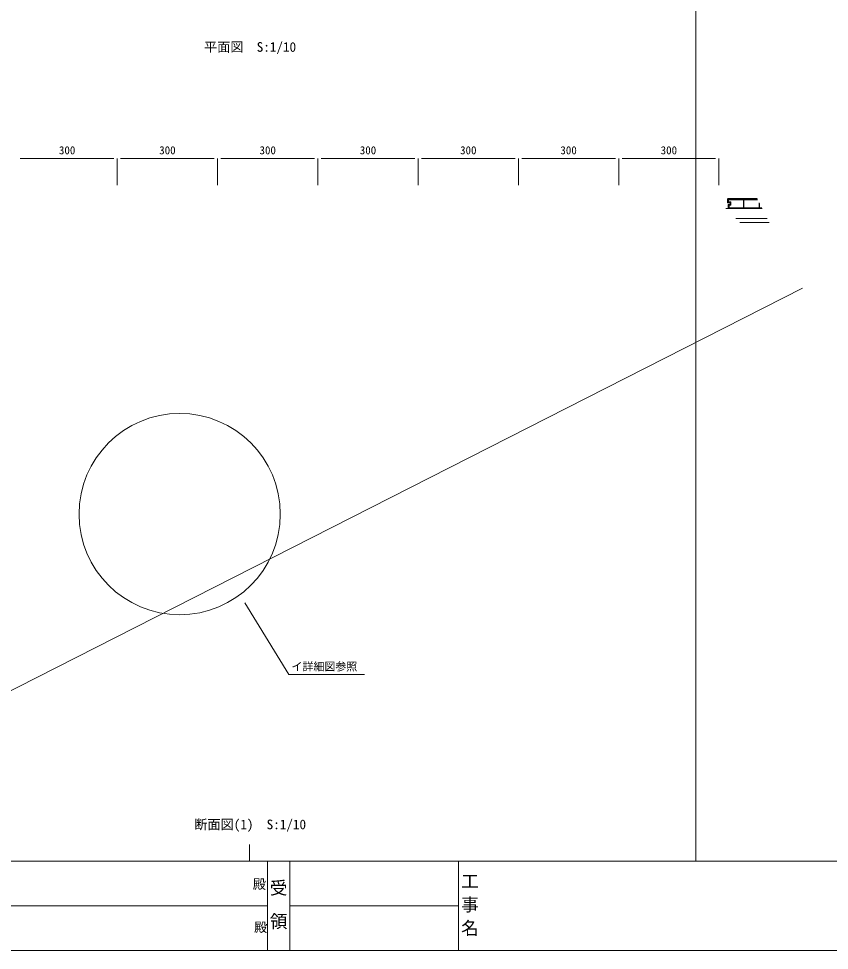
# Model space of a CAD drawing. Units: millimetres on the paper. Extents: x -401 to 401, y -279 to 279.
# Drawn here: x -202.6 to 39.9, y -278.7 to 0 of the extents above; entities that cross this region are included whole.
import ezdxf
from ezdxf.enums import TextEntityAlignment as Align

# ---------------------------------------------------------------- set-up
doc = ezdxf.new("R2010")
doc.units = ezdxf.units.MM
for name, color, linetype, lineweight in [('0-0_A-C01-補助線(非印刷)', 4, 'Continuous', 9), ('0-2_0-A12-寸法_目地', 5, 'Continuous', 9), ('0-5_A-E02-仕上中線', 6, 'Continuous', 9), ('0-6_A-E01-仕上太線', 4, 'Continuous', 9), ('0-7_A-B03-文字_書込_小', 7, 'Continuous', 9), ('0-9_A-C05-見え掛り_細線', 1, 'Continuous', 9), ('1-0_0-A01-枠A', 4, 'Continuous', 9)]:
    doc.layers.add(name, color=color, linetype=linetype, lineweight=lineweight)
doc.layers.add('0-F_0-A02-枠B', color=5, linetype='Continuous')
doc.styles.add('ＭＳ ゴシック', font='')
doc.styles.get('ＭＳ ゴシック').set_extended_font_data('MS Gothic')

msp = doc.modelspace()

# ---------------------------------------------------------------- linework, layer by layer
at = {"layer": '0-0_A-C01-補助線(非印刷)'}
for p, q in [((0, -252), (0, 278.667)), ((-133.556, -252), (-133.556, -247)), ((0, -252), (0, -247))]:
    msp.add_line(p, q, dxfattribs=at)
at = {"layer": '0-2_0-A12-寸法_目地'}
for p, q in [((-174.088, -41.828), (-202.088, -41.828)), ((-173.088, -49.799), (-173.088, -41.828)), ((-173.088, -49.802), (-173.088, -41.828)), ((-144.088, -41.828), (-172.088, -41.828)), ((-143.088, -49.799), (-143.088, -41.828)), ((-143.088, -49.802), (-143.088, -41.828)), ((-114.088, -41.828), (-142.088, -41.828)), ((-113.088, -49.799), (-113.088, -41.828)), ((-113.088, -49.802), (-113.088, -41.828)), ((-84.088, -41.828), (-112.088, -41.828)), ((-83.088, -49.799), (-83.088, -41.828)), ((-83.088, -49.802), (-83.088, -41.828)), ((-54.088, -41.828), (-82.088, -41.828)), ((-53.088, -49.799), (-53.088, -41.828)), ((-53.088, -49.802), (-53.088, -41.828)), ((-24.088, -41.828), (-52.088, -41.828)), ((-23.088, -49.799), (-23.088, -41.828)), ((-23.088, -49.802), (-23.088, -41.828)), ((5.912, -41.828), (-22.088, -41.828)), ((6.912, -49.799), (6.912, -41.828))]:
    msp.add_line(p, q, dxfattribs=at)
at = {"layer": '0-5_A-E02-仕上中線'}
for p, q in [((11.912, -59.81), (21.354, -59.81)), ((13.112, -61.01), (21.964, -61.01)), ((-255.109, -226.537), (31.918, -80.588))]:
    msp.add_line(p, q, dxfattribs=at)
at = {"layer": '0-6_A-E01-仕上太線'}
for p, q in [((9.412, -54.01), (9.612, -53.81)), ((9.412, -54.01), (9.612, -53.81)), ((9.412, -54.01), (9.412, -55.06)), ((10.212, -55.06), (9.412, -55.06)), ((9.802, -53.81), (9.612, -53.81)), ((9.612, -54.96), (9.612, -54.11)), ((9.662, -55.56), (10.212, -55.56)), ((9.662, -55.56), (9.662, -56.56)), ((9.712, -54.01), (18.405, -54.01)), ((9.762, -54.71), (9.762, -54.26)), ((9.762, -56.518), (9.762, -55.66)), ((9.856, -53.898), (9.802, -53.81)), ((9.862, -54.16), (14.162, -54.16)), ((9.862, -54.81), (10.362, -54.81)), ((9.898, -53.898), (9.952, -53.81)), ((9.952, -53.81), (10.092, -53.81)), ((10.146, -53.898), (10.092, -53.81)), ((10.188, -53.898), (10.242, -53.81)), ((10.212, -55.56), (10.212, -55.06)), ((10.242, -53.81), (10.382, -53.81)), ((10.436, -53.898), (10.382, -53.81)), ((10.462, -54.91), (10.462, -55.71)), ((10.478, -53.898), (10.532, -53.81)), ((10.532, -53.81), (10.652, -53.81)), ((10.706, -53.898), (10.652, -53.81)), ((10.748, -53.898), (10.802, -53.81)), ((10.802, -53.81), (10.942, -53.81)), ((10.996, -53.898), (10.942, -53.81)), ((11.038, -53.898), (11.092, -53.81)), ((11.092, -53.81), (11.232, -53.81)), ((11.286, -53.898), (11.232, -53.81)), ((11.328, -53.898), (11.382, -53.81)), ((11.382, -53.81), (11.502, -53.81)), ((11.556, -53.898), (11.502, -53.81)), ((11.598, -53.898), (11.652, -53.81)), ((11.652, -53.81), (11.792, -53.81)), ((11.846, -53.898), (11.792, -53.81)), ((11.888, -53.898), (11.942, -53.81)), ((11.942, -53.81), (12.082, -53.81)), ((12.136, -53.898), (12.082, -53.81)), ((12.178, -53.898), (12.232, -53.81)), ((12.232, -53.81), (12.352, -53.81)), ((12.406, -53.898), (12.352, -53.81)), ((12.448, -53.898), (12.502, -53.81)), ((12.502, -53.81), (12.642, -53.81)), ((12.696, -53.898), (12.642, -53.81)), ((12.738, -53.898), (12.792, -53.81)), ((12.792, -53.81), (12.932, -53.81)), ((12.986, -53.898), (12.932, -53.81)), ((13.028, -53.898), (13.082, -53.81)), ((13.082, -53.81), (13.282, -53.81)), ((13.336, -53.898), (13.282, -53.81)), ((13.378, -53.898), (13.432, -53.81)), ((13.572, -53.81), (13.432, -53.81)), ((13.626, -53.898), (13.572, -53.81)), ((13.668, -53.898), (13.722, -53.81)), ((13.862, -53.81), (13.722, -53.81)), ((13.916, -53.898), (13.862, -53.81)), ((13.958, -53.898), (14.012, -53.81)), ((14.132, -53.81), (14.012, -53.81)), ((14.186, -53.898), (14.132, -53.81)), ((14.228, -53.898), (14.282, -53.81)), ((14.262, -54.26), (14.262, -56.46)), ((14.422, -53.81), (14.282, -53.81)), ((14.382, -54.26), (14.382, -56.46)), ((14.476, -53.898), (14.422, -53.81)), ((18.481, -54.16), (14.482, -54.16)), ((14.518, -53.898), (14.572, -53.81)), ((14.712, -53.81), (14.572, -53.81)), ((14.766, -53.898), (14.712, -53.81)), ((14.808, -53.898), (14.862, -53.81)), ((14.982, -53.81), (14.862, -53.81)), ((15.036, -53.898), (14.982, -53.81)), ((15.078, -53.898), (15.132, -53.81)), ((15.272, -53.81), (15.132, -53.81)), ((15.326, -53.898), (15.272, -53.81)), ((15.368, -53.898), (15.422, -53.81)), ((15.562, -53.81), (15.422, -53.81)), ((15.616, -53.898), (15.562, -53.81)), ((15.658, -53.898), (15.712, -53.81)), ((15.832, -53.81), (15.712, -53.81)), ((15.886, -53.898), (15.832, -53.81)), ((15.928, -53.898), (15.982, -53.81)), ((16.122, -53.81), (15.982, -53.81)), ((16.176, -53.898), (16.122, -53.81)), ((16.218, -53.898), (16.272, -53.81)), ((16.412, -53.81), (16.272, -53.81)), ((16.466, -53.898), (16.412, -53.81)), ((16.508, -53.898), (16.562, -53.81)), ((16.562, -53.81), (16.762, -53.81)), ((16.816, -53.898), (16.762, -53.81)), ((16.858, -53.898), (16.912, -53.81)), ((16.912, -53.81), (17.052, -53.81)), ((17.106, -53.898), (17.052, -53.81)), ((17.148, -53.898), (17.202, -53.81)), ((17.202, -53.81), (17.342, -53.81)), ((17.396, -53.898), (17.342, -53.81)), ((17.438, -53.898), (17.492, -53.81)), ((17.492, -53.81), (17.612, -53.81)), ((17.666, -53.898), (17.612, -53.81)), ((17.708, -53.898), (17.762, -53.81)), ((17.762, -53.81), (17.902, -53.81)), ((17.956, -53.898), (17.902, -53.81)), ((17.998, -53.898), (18.052, -53.81)), ((18.052, -53.81), (18.192, -53.81)), ((18.246, -53.898), (18.192, -53.81)), ((18.288, -53.898), (18.321, -53.844)), ((18.942, -55.066), (18.942, -56.46)), ((19.062, -55.302), (19.062, -56.46)), ((9.662, -56.56), (9.912, -56.81)), ((9.662, -56.56), (9.912, -56.81)), ((9.762, -56.518), (9.953, -56.71)), ((9.912, -56.41), (9.912, -55.91)), ((9.912, -56.81), (19.829, -56.81)), ((9.953, -56.71), (19.778, -56.71)), ((10.362, -55.81), (10.012, -55.81)), ((10.062, -56.56), (14.162, -56.56)), ((14.482, -56.56), (18.842, -56.56)), ((19.702, -56.56), (19.162, -56.56))]:
    msp.add_line(p, q, dxfattribs=at)
msp.add_lwpolyline([(9.612, -54.96), (10.312, -54.96), (10.312, -55.66), (9.762, -55.66)], dxfattribs=at)
for centre, radius, start, end in [((9.712, -54.11), 0.1, 90, 180), ((9.862, -54.26), 0.1, 90, 180), ((9.862, -54.71), 0.1, 180, 270), ((9.877, -53.885), 0.025, 211.36698, 328.63302), ((10.167, -53.885), 0.025, 211.36698, 328.63302), ((10.362, -54.91), 0.1, 0, 90), ((10.362, -55.71), 0.1, 270, 0), ((10.457, -53.885), 0.025, 211.36698, 328.63302), ((10.727, -53.885), 0.025, 211.36698, 328.63302), ((11.017, -53.885), 0.025, 211.36698, 328.63302), ((11.307, -53.885), 0.025, 211.36698, 328.63302), ((11.577, -53.885), 0.025, 211.36698, 328.63302), ((11.867, -53.885), 0.025, 211.36698, 328.63302), ((12.157, -53.885), 0.025, 211.36698, 328.63302), ((12.427, -53.885), 0.025, 211.36698, 328.63302), ((12.717, -53.885), 0.025, 211.36698, 328.63302), ((13.007, -53.885), 0.025, 211.36698, 328.63302), ((13.357, -53.885), 0.025, 211.36698, 328.63302), ((13.647, -53.885), 0.025, 211.36698, 328.63302), ((13.937, -53.885), 0.025, 211.36698, 328.63302), ((14.162, -54.26), 0.1, 0, 90), ((14.207, -53.885), 0.025, 211.36698, 328.63302), ((14.482, -54.26), 0.1, 90, 180), ((14.497, -53.885), 0.025, 211.36698, 328.63302), ((14.787, -53.885), 0.025, 211.36698, 328.63302), ((15.057, -53.885), 0.025, 211.36698, 328.63302), ((15.347, -53.885), 0.025, 211.36698, 328.63302), ((15.637, -53.885), 0.025, 211.36698, 328.63302), ((15.907, -53.885), 0.025, 211.36698, 328.63302), ((16.197, -53.885), 0.025, 211.36698, 328.63302), ((16.487, -53.885), 0.025, 211.36698, 328.63302), ((16.837, -53.885), 0.025, 211.36698, 328.63302), ((17.127, -53.885), 0.025, 211.36698, 328.63302), ((17.417, -53.885), 0.025, 211.36698, 328.63302), ((17.687, -53.885), 0.025, 211.36698, 328.63302), ((17.977, -53.885), 0.025, 211.36698, 328.63302), ((18.267, -53.885), 0.025, 211.36698, 328.63302), ((10.012, -55.91), 0.1, 90, 180), ((10.062, -56.41), 0.15, 180, 270), ((14.162, -56.46), 0.1, 270, 0), ((14.482, -56.46), 0.1, 180, 270), ((18.842, -56.46), 0.1, 270, 0), ((19.162, -56.46), 0.1, 180, 270)]:
    msp.add_arc(centre, radius, start, end, dxfattribs=at)
at = {"layer": '0-7_A-B03-文字_書込_小'}
msp.add_lwpolyline([(-134.959, -174.775), (-121.742, -196.16), (-99.175, -196.16)], dxfattribs=at)
msp.add_circle((-154.415, -148.188), 30.11, dxfattribs=at)
at = {"layer": '0-9_A-C05-見え掛り_細線'}
msp.add_line((8.912, -56.81), (19.829, -56.81), dxfattribs=at)
at = {"layer": '1-0_0-A01-枠A'}
for p, q in [((-400.667, -252), (343.263, -252)), ((-128.172, -252), (-128.172, -278.667)), ((-121.505, -252), (-121.505, -278.667)), ((-71.029, -252), (-71.029, -278.667)), ((-241.361, -265.333), (-128.172, -265.333)), ((-121.505, -265.333), (-71.029, -265.333)), ((-400.667, -278.667), (345.987, -278.667))]:
    msp.add_line(p, q, dxfattribs=at)

# ---------------------------------------------------------------- texts
at = {"layer": '0-2_0-A12-寸法_目地', "style": 'ＭＳ ゴシック'}
for p in [(-190.533, -41.29), (-160.533, -41.29), (-130.533, -41.29), (-100.533, -41.29), (-70.533, -41.29), (-40.533, -41.29), (-10.533, -41.29)]:
    msp.add_text('300', height=2.405, dxfattribs=at).set_placement(p, align=Align.BOTTOM_LEFT)
at = {"layer": '0-7_A-B03-文字_書込_小', "style": 'ＭＳ ゴシック'}
for s, height, p in [('平面図\u3000S:1/10', 2.889, (-147.137, -10.781)), ('イ詳細図参照', 2.405, (-120.96, -195.705)), ('断面図(1)\u3000S:1/10', 2.889, (-150.061, -243.31))]:
    msp.add_text(s, height=height, dxfattribs=at).set_placement(p, align=Align.BOTTOM_LEFT)
at = {"layer": '0-F_0-A02-枠B', "color": 6, "style": 'ＭＳ ゴシック'}
for s, height, p in [('工', 3.849, (-70.213, -261.073)), ('殿', 2.889, (-132.556, -261.151)), ('受', 3.849, (-127.438, -263.073)), ('事', 3.849, (-70.213, -268.073)), ('領', 3.849, (-127.438, -273.073)), ('殿', 2.889, (-132.161, -274.055)), ('名', 3.849, (-70.213, -275.073))]:
    msp.add_text(s, height=height, dxfattribs=at).set_placement(p, align=Align.BOTTOM_LEFT)

doc.saveas('drawing.dxf')
